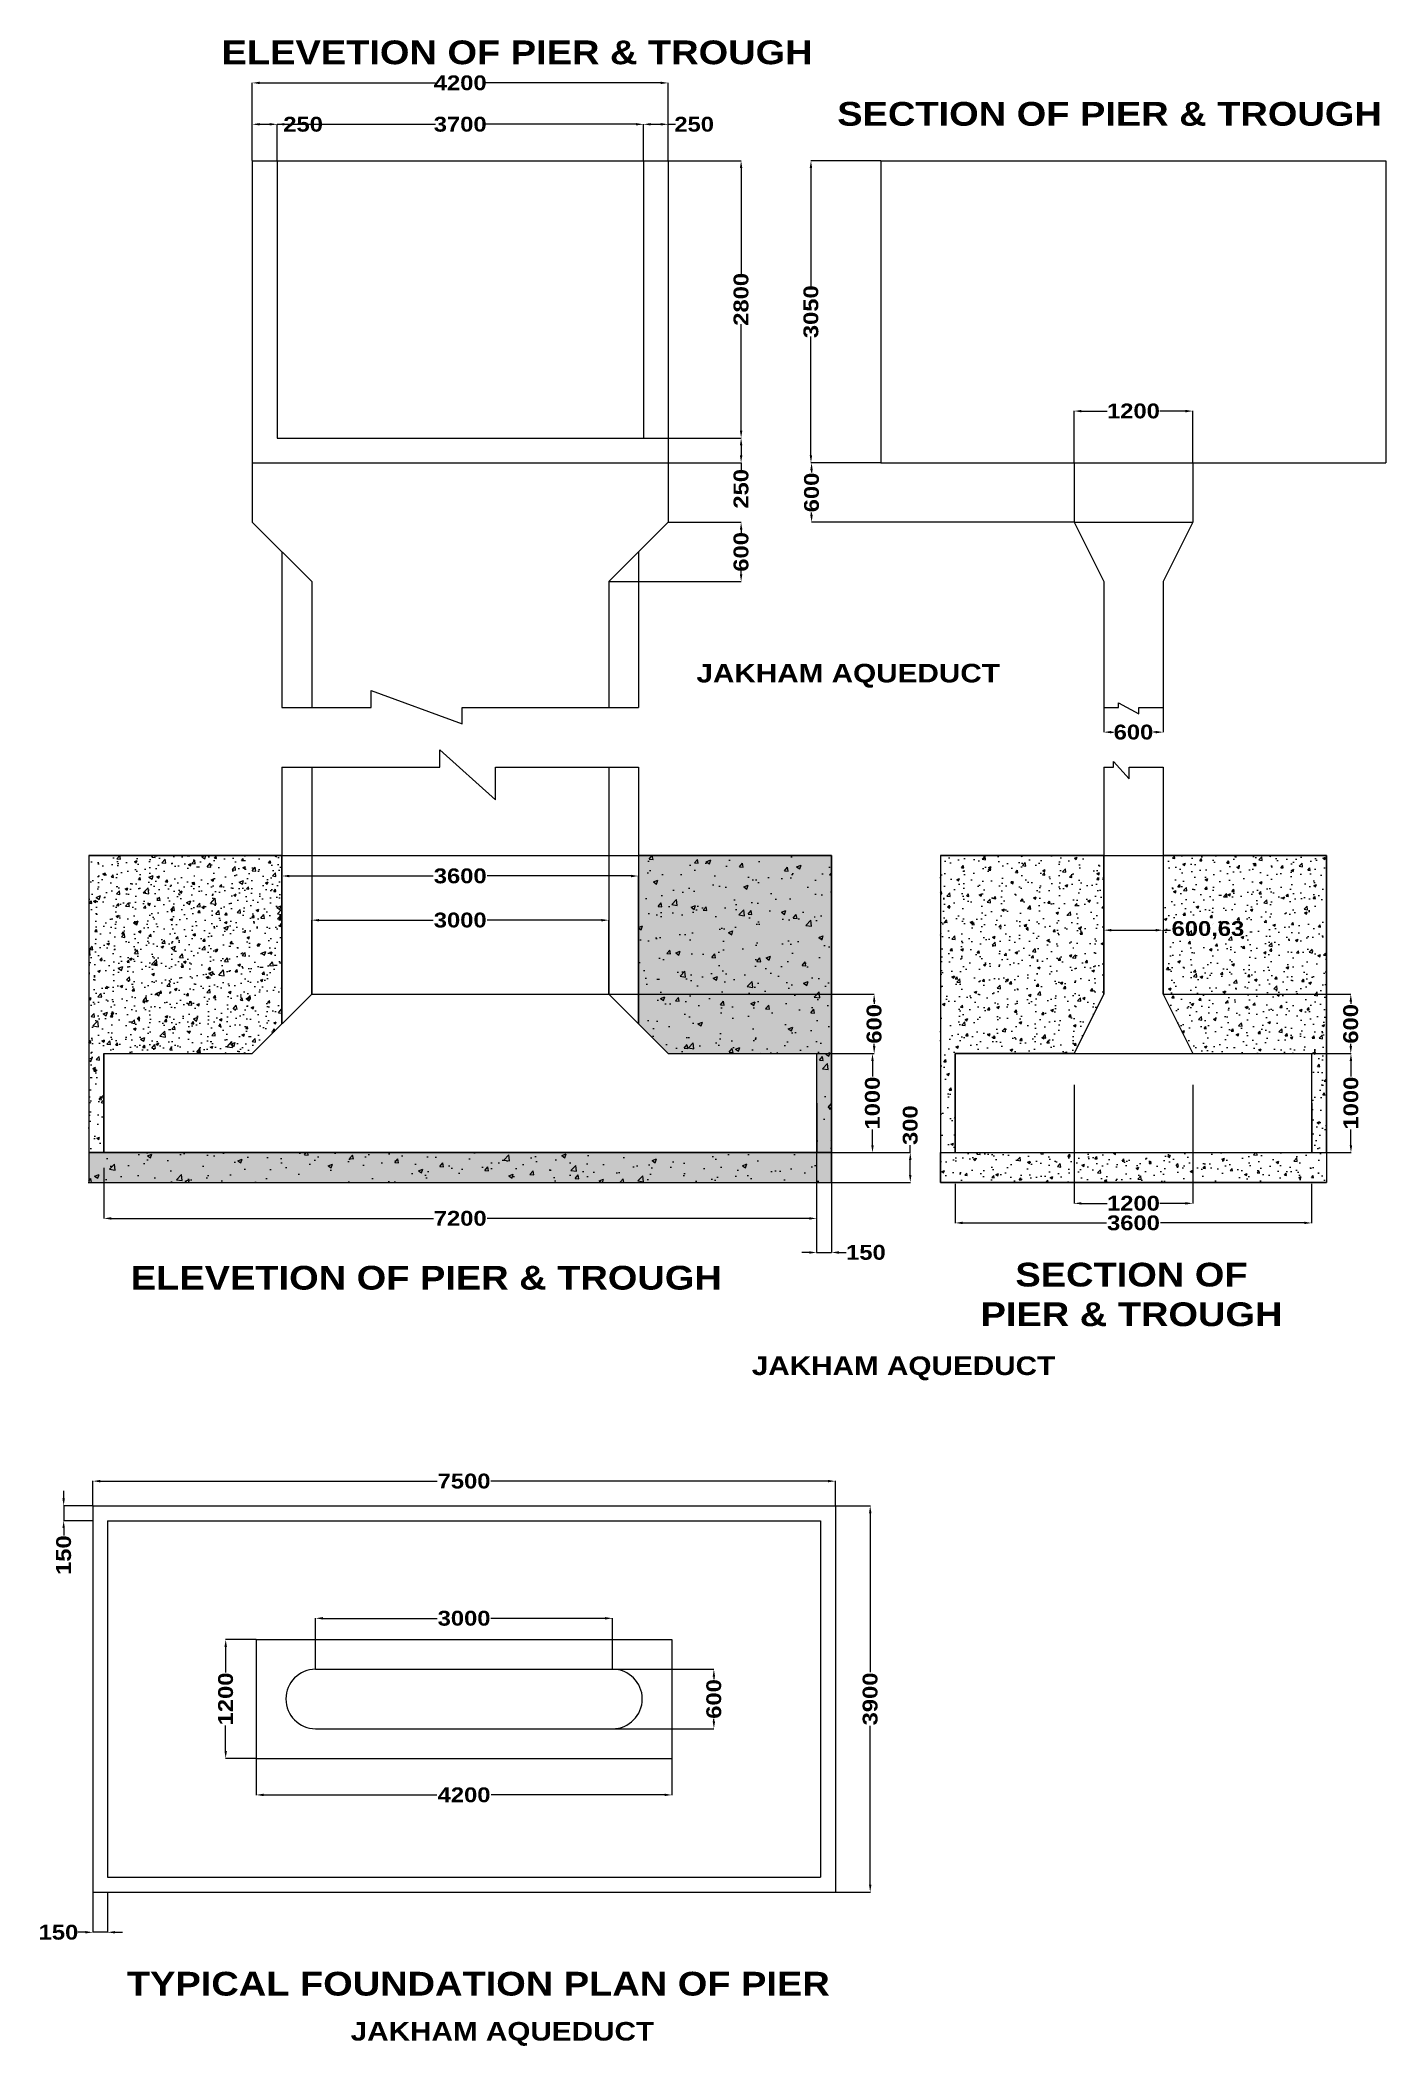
# Model space of a CAD drawing. Header units: millimetres. Extents: x -1892 to 11701, y -15645 to 4606.
import ezdxf

# ---------------------------------------------------------------- set-up
doc = ezdxf.new("R2010")
doc.units = ezdxf.units.MM
doc.styles.get("Standard").update_dxf_attribs({"font": 'ARIBLK.TTF'})
doc.dimstyles.new('ISO-25', dxfattribs={"dimtxt": 150, "dimasz": 75, "dimexe": 1.25, "dimexo": 0.625, "dimtad": 0, "dimtxsty": 'Standard', "dimcen": 75, "dimadec": 0, "dimazin": 0, "dimtfac": 1, "dimtmove": 0, "dimatfit": 2, "dimfxl": 0, "dimarcsym": 0})

# ---------------------------------------------------------------- blocks, each defined once
blk = doc.blocks.new('*D1')
at = {"color": 0, "lineweight": -2}
for p, q in [((7351, -6942), (7351, -7337)), ((10951, -6942), (10951, -7337)), ((7426, -7336), (8879, -7336)), ((10876, -7336), (9423, -7336))]:
    blk.add_line(p, q, dxfattribs=at)
at = {"color": 0}
for points in [[(7426, -7323), (7426, -7348), (7351, -7336)], [(10876, -7323), (10876, -7348), (10951, -7336)]]:
    blk.add_solid(points, dxfattribs=at)
at = {"layer": 'Defpoints', "color": 0}
for p in [(7351, -6941), (10951, -6941), (10951, -7336)]:
    blk.add_point(p, dxfattribs=at)
at = {"color": 0, "insert": (9151, -7336), "char_height": 150, "attachment_point": 5}
blk.add_mtext('3600', dxfattribs=at)
blk = doc.blocks.new('*D2')
at = {"color": 0, "lineweight": -2}
for p, q in [((9451, -5026), (11348, -5026)), ((11346, -5101), (11346, -5125)), ((10952, -5626), (11348, -5626)), ((11346, -5551), (11346, -5528))]:
    blk.add_line(p, q, dxfattribs=at)
at = {"color": 0}
for points in [[(11334, -5101), (11359, -5101), (11346, -5026)], [(11334, -5551), (11359, -5551), (11346, -5626)]]:
    blk.add_solid(points, dxfattribs=at)
at = {"layer": 'Defpoints', "color": 0}
for p in [(9451, -5026), (10951, -5626), (11346, -5626)]:
    blk.add_point(p, dxfattribs=at)
at = {"color": 0, "insert": (11346, -5326), "char_height": 150, "attachment_point": 5, "rotation": 90}
blk.add_mtext('600', dxfattribs=at)
blk = doc.blocks.new('*D3')
at = {"color": 0, "lineweight": -2}
for p, q in [((8551, -5942), (8551, -7139)), ((9751, -5942), (9751, -7139)), ((8626, -7138), (8884, -7138)), ((9676, -7138), (9418, -7138))]:
    blk.add_line(p, q, dxfattribs=at)
at = {"color": 0}
for points in [[(8626, -7126), (8626, -7151), (8551, -7138)], [(9676, -7126), (9676, -7151), (9751, -7138)]]:
    blk.add_solid(points, dxfattribs=at)
at = {"layer": 'Defpoints', "color": 0}
for p in [(8551, -5941), (9751, -5941), (9751, -7138)]:
    blk.add_point(p, dxfattribs=at)
at = {"color": 0, "insert": (9151, -7138), "char_height": 150, "attachment_point": 5}
blk.add_mtext('1200', dxfattribs=at)
blk = doc.blocks.new('*D4')
at = {"color": 0, "lineweight": -2}
for p, q in [((8851, -5026), (8851, -4379)), ((8926, -4380), (9376, -4380)), ((9451, -5026), (9451, -4379)), ((9451, -4380), (9526, -4380))]:
    blk.add_line(p, q, dxfattribs=at)
at = {"color": 0}
for points in [[(8926, -4368), (8926, -4393), (8851, -4380)], [(9376, -4368), (9376, -4393), (9451, -4380)]]:
    blk.add_solid(points, dxfattribs=at)
at = {"layer": 'Defpoints', "color": 0}
for p in [(9451, -4380), (8851, -5026), (9451, -5026)]:
    blk.add_point(p, dxfattribs=at)
at = {"color": 0, "insert": (9903, -4380), "char_height": 150, "attachment_point": 5}
blk.add_mtext('600,63', dxfattribs=at)
blk = doc.blocks.new('*D5')
at = {"color": 0, "lineweight": -2}
for p, q in [((-1249, -6779), (-1249, -7292)), ((5951, -6779), (5951, -7292)), ((-1174, -7290), (2080, -7290)), ((5876, -7290), (2622, -7290))]:
    blk.add_line(p, q, dxfattribs=at)
at = {"color": 0}
for points in [[(-1174, -7278), (-1174, -7303), (-1249, -7290)], [(5876, -7278), (5876, -7303), (5951, -7290)]]:
    blk.add_solid(points, dxfattribs=at)
at = {"layer": 'Defpoints', "color": 0}
for p in [(-1249, -6779), (5951, -6779), (5951, -7290)]:
    blk.add_point(p, dxfattribs=at)
at = {"color": 0, "insert": (2351, -7290), "char_height": 150, "attachment_point": 5}
blk.add_mtext('7200', dxfattribs=at)
blk = doc.blocks.new('*D6')
at = {"color": 0, "lineweight": -2}
for p, q in [((10951, -5626), (11349, -5626)), ((11348, -5701), (11348, -5859)), ((11348, -6551), (11348, -6394)), ((10951, -6626), (11349, -6626))]:
    blk.add_line(p, q, dxfattribs=at)
at = {"color": 0}
for points in [[(11335, -5701), (11360, -5701), (11348, -5626)], [(11335, -6551), (11360, -6551), (11348, -6626)]]:
    blk.add_solid(points, dxfattribs=at)
at = {"layer": 'Defpoints', "color": 0}
for p in [(10951, -5626), (11348, -5626), (10951, -6626)]:
    blk.add_point(p, dxfattribs=at)
at = {"color": 0, "insert": (11348, -6126), "char_height": 150, "attachment_point": 5, "rotation": 90}
blk.add_mtext('1000', dxfattribs=at)
blk = doc.blocks.new('*D7')
at = {"color": 0, "lineweight": -2}
for p, q in [((5951, -5626), (6516, -5626)), ((6515, -5701), (6515, -5859)), ((6515, -6551), (6515, -6394)), ((5951, -6626), (6516, -6626))]:
    blk.add_line(p, q, dxfattribs=at)
at = {"color": 0}
for points in [[(6503, -5701), (6528, -5701), (6515, -5626)], [(6503, -6551), (6528, -6551), (6515, -6626)]]:
    blk.add_solid(points, dxfattribs=at)
at = {"layer": 'Defpoints', "color": 0}
for p in [(5951, -5626), (6515, -5626), (5951, -6626)]:
    blk.add_point(p, dxfattribs=at)
at = {"color": 0, "insert": (6515, -6126), "char_height": 150, "attachment_point": 5, "rotation": 90}
blk.add_mtext('1000', dxfattribs=at)
blk = doc.blocks.new('*D8')
at = {"color": 0, "lineweight": -2}
for p, q in [((3851, -5026), (6533, -5026)), ((6532, -5101), (6532, -5125)), ((5951, -5626), (6533, -5626)), ((6532, -5551), (6532, -5528))]:
    blk.add_line(p, q, dxfattribs=at)
at = {"color": 0}
for points in [[(6520, -5101), (6545, -5101), (6532, -5026)], [(6520, -5551), (6545, -5551), (6532, -5626)]]:
    blk.add_solid(points, dxfattribs=at)
at = {"layer": 'Defpoints', "color": 0}
for p in [(3851, -5026), (6532, -5026), (5951, -5626)]:
    blk.add_point(p, dxfattribs=at)
at = {"color": 0, "insert": (6532, -5326), "char_height": 150, "attachment_point": 5, "rotation": 90}
blk.add_mtext('600', dxfattribs=at)
blk = doc.blocks.new('*D9')
at = {"color": 0, "lineweight": -2}
for p, q in [((551, -5326), (551, -3832)), ((626, -3833), (2079, -3833)), ((4076, -3833), (2623, -3833)), ((4151, -5326), (4151, -3832))]:
    blk.add_line(p, q, dxfattribs=at)
at = {"color": 0}
for points in [[(626, -3821), (626, -3846), (551, -3833)], [(4076, -3821), (4076, -3846), (4151, -3833)]]:
    blk.add_solid(points, dxfattribs=at)
at = {"layer": 'Defpoints', "color": 0}
for p in [(4151, -3833), (551, -5326), (4151, -5326)]:
    blk.add_point(p, dxfattribs=at)
at = {"color": 0, "insert": (2351, -3833), "char_height": 150, "attachment_point": 5}
blk.add_mtext('3600', dxfattribs=at)
blk = doc.blocks.new('*D10')
at = {"color": 0, "lineweight": -2}
for p, q in [((6600, 3389), (5893, 3389)), ((5894, 3314), (5894, 2115)), ((5894, 414), (5894, 1613)), ((6600, 339), (5893, 339))]:
    blk.add_line(p, q, dxfattribs=at)
at = {"color": 0}
for points in [[(5881, 3314), (5906, 3314), (5894, 3389)], [(5881, 414), (5906, 414), (5894, 339)]]:
    blk.add_solid(points, dxfattribs=at)
at = {"layer": 'Defpoints', "color": 0}
for p in [(6601, 3389), (5894, 339), (6601, 339)]:
    blk.add_point(p, dxfattribs=at)
at = {"color": 0, "insert": (5894, 1864), "char_height": 150, "attachment_point": 5, "rotation": 90}
blk.add_mtext('3050', dxfattribs=at)
blk = doc.blocks.new('*D11')
at = {"color": 0, "lineweight": -2}
for p, q in [((4201, 3389), (5190, 3389)), ((5188, 3314), (5188, 2240)), ((5188, 664), (5188, 1738)), ((4201, 589), (5190, 589))]:
    blk.add_line(p, q, dxfattribs=at)
at = {"color": 0}
for points in [[(5176, 3314), (5201, 3314), (5188, 3389)], [(5176, 664), (5201, 664), (5188, 589)]]:
    blk.add_solid(points, dxfattribs=at)
at = {"layer": 'Defpoints', "color": 0}
for p in [(4201, 3389), (4201, 589), (5188, 589)]:
    blk.add_point(p, dxfattribs=at)
at = {"color": 0, "insert": (5188, 1989), "char_height": 150, "attachment_point": 5, "rotation": 90}
blk.add_mtext('2800', dxfattribs=at)
blk = doc.blocks.new('*D12')
at = {"color": 0, "lineweight": -2}
for p, q in [((4201, 589), (5190, 589)), ((5188, 514), (5188, 414)), ((4451, 339), (5190, 339)), ((5188, 339), (5188, 264))]:
    blk.add_line(p, q, dxfattribs=at)
at = {"color": 0}
for points in [[(5176, 514), (5201, 514), (5188, 589)], [(5176, 414), (5201, 414), (5188, 339)]]:
    blk.add_solid(points, dxfattribs=at)
at = {"layer": 'Defpoints', "color": 0}
for p in [(4201, 589), (4451, 339), (5188, 339)]:
    blk.add_point(p, dxfattribs=at)
at = {"color": 0, "insert": (5188, 76), "char_height": 150, "attachment_point": 5, "rotation": 90}
blk.add_mtext('250', dxfattribs=at)
blk = doc.blocks.new('*D13')
at = {"color": 0, "lineweight": -2}
for p, q in [((4201, 3390), (4201, 3757)), ((4276, 3756), (4376, 3756)), ((4451, 3390), (4451, 3757)), ((4451, 3756), (4526, 3756))]:
    blk.add_line(p, q, dxfattribs=at)
at = {"color": 0}
for points in [[(4276, 3769), (4276, 3744), (4201, 3756)], [(4376, 3769), (4376, 3744), (4451, 3756)]]:
    blk.add_solid(points, dxfattribs=at)
at = {"layer": 'Defpoints', "color": 0}
for p in [(4451, 3756), (4201, 3389), (4451, 3389)]:
    blk.add_point(p, dxfattribs=at)
at = {"color": 0, "insert": (4714, 3756), "char_height": 150, "attachment_point": 5}
blk.add_mtext('250', dxfattribs=at)
blk = doc.blocks.new('*D14')
at = {"color": 0, "lineweight": -2}
for p, q in [((501, 3390), (501, 3757)), ((576, 3756), (2100, 3756)), ((4126, 3756), (2601, 3756)), ((4201, 3390), (4201, 3757))]:
    blk.add_line(p, q, dxfattribs=at)
at = {"color": 0}
for points in [[(576, 3769), (576, 3744), (501, 3756)], [(4126, 3769), (4126, 3744), (4201, 3756)]]:
    blk.add_solid(points, dxfattribs=at)
at = {"layer": 'Defpoints', "color": 0}
for p in [(4201, 3756), (501, 3389), (4201, 3389)]:
    blk.add_point(p, dxfattribs=at)
at = {"color": 0, "insert": (2351, 3756), "char_height": 150, "attachment_point": 5}
blk.add_mtext('3700', dxfattribs=at)
blk = doc.blocks.new('*D15')
at = {"color": 0, "lineweight": -2}
for p, q in [((251, 3390), (251, 3757)), ((326, 3756), (426, 3756)), ((501, 3390), (501, 3757)), ((501, 3756), (576, 3756))]:
    blk.add_line(p, q, dxfattribs=at)
at = {"color": 0}
for points in [[(326, 3769), (326, 3744), (251, 3756)], [(426, 3769), (426, 3744), (501, 3756)]]:
    blk.add_solid(points, dxfattribs=at)
at = {"layer": 'Defpoints', "color": 0}
for p in [(501, 3756), (251, 3389), (501, 3389)]:
    blk.add_point(p, dxfattribs=at)
at = {"color": 0, "insert": (764, 3756), "char_height": 150, "attachment_point": 5}
blk.add_mtext('250', dxfattribs=at)
blk = doc.blocks.new('*D16')
at = {"color": 0, "lineweight": -2}
for p, q in [((251, 3390), (251, 4175)), ((326, 4174), (2100, 4174)), ((4376, 4174), (2601, 4174)), ((4451, 3390), (4451, 4175))]:
    blk.add_line(p, q, dxfattribs=at)
at = {"color": 0}
for points in [[(326, 4187), (326, 4162), (251, 4174)], [(4376, 4187), (4376, 4162), (4451, 4174)]]:
    blk.add_solid(points, dxfattribs=at)
at = {"layer": 'Defpoints', "color": 0}
for p in [(4451, 4174), (251, 3390), (4451, 3390)]:
    blk.add_point(p, dxfattribs=at)
at = {"color": 0, "insert": (2351, 4174), "char_height": 150, "attachment_point": 5}
blk.add_mtext('4200', dxfattribs=at)
blk = doc.blocks.new('*D17')
at = {"color": 0, "lineweight": -2}
for p, q in [((4452, -261), (5190, -261)), ((5188, -336), (5188, -385)), ((5188, -786), (5188, -737)), ((3851, -861), (5190, -861))]:
    blk.add_line(p, q, dxfattribs=at)
at = {"color": 0}
for points in [[(5176, -336), (5201, -336), (5188, -261)], [(5176, -786), (5201, -786), (5188, -861)]]:
    blk.add_solid(points, dxfattribs=at)
at = {"layer": 'Defpoints', "color": 0}
for p in [(4451, -261), (5188, -261), (3851, -861)]:
    blk.add_point(p, dxfattribs=at)
at = {"color": 0, "insert": (5188, -561), "char_height": 150, "attachment_point": 5, "rotation": 90}
blk.add_mtext('600', dxfattribs=at)
blk = doc.blocks.new('*D18')
at = {"color": 0, "lineweight": -2}
for p, q in [((851, -5025), (851, -4278)), ((926, -4279), (2079, -4279)), ((3776, -4279), (2623, -4279)), ((3851, -5026), (3851, -4278))]:
    blk.add_line(p, q, dxfattribs=at)
at = {"color": 0}
for points in [[(926, -4267), (926, -4292), (851, -4279)], [(3776, -4267), (3776, -4292), (3851, -4279)]]:
    blk.add_solid(points, dxfattribs=at)
at = {"layer": 'Defpoints', "color": 0}
for p in [(3851, -4279), (851, -5026), (3851, -5026)]:
    blk.add_point(p, dxfattribs=at)
at = {"color": 0, "insert": (2351, -4279), "char_height": 150, "attachment_point": 5}
blk.add_mtext('3000', dxfattribs=at)
blk = doc.blocks.new('*D19')
at = {"color": 0, "lineweight": -2}
for p, q in [((290, -11542), (-19, -11542)), ((-18, -11617), (-18, -11875)), ((-18, -12667), (-18, -12410)), ((290, -12742), (-19, -12742))]:
    blk.add_line(p, q, dxfattribs=at)
at = {"color": 0}
for points in [[(-30, -11617), (-5, -11617), (-18, -11542)], [(-30, -12667), (-5, -12667), (-18, -12742)]]:
    blk.add_solid(points, dxfattribs=at)
at = {"layer": 'Defpoints', "color": 0}
for p in [(290, -11542), (-18, -12742), (290, -12742)]:
    blk.add_point(p, dxfattribs=at)
at = {"color": 0, "insert": (-18, -12142), "char_height": 150, "attachment_point": 5, "rotation": 90}
blk.add_mtext('1200', dxfattribs=at)
blk = doc.blocks.new('*D22')
at = {"color": 0, "lineweight": -2}
for p, q in [((290, -12743), (290, -13112)), ((4490, -12743), (4490, -13112)), ((365, -13111), (2116, -13111)), ((4415, -13111), (2664, -13111))]:
    blk.add_line(p, q, dxfattribs=at)
at = {"color": 0}
for points in [[(365, -13098), (365, -13123), (290, -13111)], [(4415, -13098), (4415, -13123), (4490, -13111)]]:
    blk.add_solid(points, dxfattribs=at)
at = {"layer": 'Defpoints', "color": 0}
for p in [(290, -12742), (4490, -12742), (4490, -13111)]:
    blk.add_point(p, dxfattribs=at)
at = {"color": 0, "insert": (2390, -13111), "char_height": 150, "attachment_point": 5}
blk.add_mtext('4200', dxfattribs=at)
blk = doc.blocks.new('*D23')
at = {"color": 0, "lineweight": -2}
for p, q in [((891, -11842), (4914, -11842)), ((4913, -11917), (4913, -11941)), ((4913, -12367), (4913, -12344)), ((891, -12442), (4914, -12442))]:
    blk.add_line(p, q, dxfattribs=at)
at = {"color": 0}
for points in [[(4901, -11917), (4926, -11917), (4913, -11842)], [(4901, -12367), (4926, -12367), (4913, -12442)]]:
    blk.add_solid(points, dxfattribs=at)
at = {"layer": 'Defpoints', "color": 0}
for p in [(890, -11842), (890, -12442), (4913, -12442)]:
    blk.add_point(p, dxfattribs=at)
at = {"color": 0, "insert": (4913, -12142), "char_height": 150, "attachment_point": 5, "rotation": 90}
blk.add_mtext('600', dxfattribs=at)
blk = doc.blocks.new('*D24')
at = {"color": 0, "lineweight": -2}
for p, q in [((890, -11842), (890, -11326)), ((965, -11328), (2118, -11328)), ((3815, -11328), (2662, -11328)), ((3890, -11842), (3890, -11326))]:
    blk.add_line(p, q, dxfattribs=at)
at = {"color": 0}
for points in [[(965, -11315), (965, -11340), (890, -11328)], [(3815, -11315), (3815, -11340), (3890, -11328)]]:
    blk.add_solid(points, dxfattribs=at)
at = {"layer": 'Defpoints', "color": 0}
for p in [(3890, -11328), (890, -11842), (3890, -11842)]:
    blk.add_point(p, dxfattribs=at)
at = {"color": 0, "insert": (2390, -11328), "char_height": 150, "attachment_point": 5}
blk.add_mtext('3000', dxfattribs=at)
blk = doc.blocks.new('*D25')
at = {"color": 0, "lineweight": -2}
for p, q in [((6600, 339), (5898, 339)), ((5900, 264), (5900, 241)), ((5900, -186), (5900, -163)), ((8550, -261), (5898, -261))]:
    blk.add_line(p, q, dxfattribs=at)
at = {"color": 0}
for points in [[(5887, 264), (5912, 264), (5900, 339)], [(5887, -186), (5912, -186), (5900, -261)]]:
    blk.add_solid(points, dxfattribs=at)
at = {"layer": 'Defpoints', "color": 0}
for p in [(6601, 339), (5900, -261), (8551, -261)]:
    blk.add_point(p, dxfattribs=at)
at = {"color": 0, "insert": (5900, 39), "char_height": 150, "attachment_point": 5, "rotation": 90}
blk.add_mtext('600', dxfattribs=at)
blk = doc.blocks.new('*D26')
at = {"color": 0, "lineweight": -2}
for p, q in [((8851, -2134), (8851, -2382)), ((9451, -2134), (9451, -2382)), ((8926, -2381), (8949, -2381)), ((9376, -2381), (9352, -2381))]:
    blk.add_line(p, q, dxfattribs=at)
at = {"color": 0}
for points in [[(8926, -2368), (8926, -2393), (8851, -2381)], [(9376, -2368), (9376, -2393), (9451, -2381)]]:
    blk.add_solid(points, dxfattribs=at)
at = {"layer": 'Defpoints', "color": 0}
for p in [(8851, -2133), (9451, -2133), (9451, -2381)]:
    blk.add_point(p, dxfattribs=at)
at = {"color": 0, "insert": (9151, -2381), "char_height": 150, "attachment_point": 5}
blk.add_mtext('600', dxfattribs=at)
blk = doc.blocks.new('*D27')
at = {"color": 0, "lineweight": -2}
for p, q in [((8551, 340), (8551, 862)), ((8626, 861), (8884, 861)), ((9676, 861), (9418, 861)), ((9751, 340), (9751, 862))]:
    blk.add_line(p, q, dxfattribs=at)
at = {"color": 0}
for points in [[(8626, 873), (8626, 848), (8551, 861)], [(9676, 873), (9676, 848), (9751, 861)]]:
    blk.add_solid(points, dxfattribs=at)
at = {"layer": 'Defpoints', "color": 0}
for p in [(9751, 861), (8551, 339), (9751, 339)]:
    blk.add_point(p, dxfattribs=at)
at = {"color": 0, "insert": (9151, 861), "char_height": 150, "attachment_point": 5}
blk.add_mtext('1200', dxfattribs=at)
blk = doc.blocks.new('*D28')
at = {"color": 0, "lineweight": -2}
for p, q in [((6101, -6626), (6898, -6626)), ((6897, -6626), (6897, -6551)), ((6897, -6851), (6897, -6701)), ((6101, -6926), (6898, -6926))]:
    blk.add_line(p, q, dxfattribs=at)
at = {"color": 0}
for points in [[(6884, -6701), (6909, -6701), (6897, -6626)], [(6884, -6851), (6909, -6851), (6897, -6926)]]:
    blk.add_solid(points, dxfattribs=at)
at = {"layer": 'Defpoints', "color": 0}
for p in [(6101, -6626), (6897, -6626), (6101, -6926)]:
    blk.add_point(p, dxfattribs=at)
at = {"color": 0, "insert": (6897, -6349), "char_height": 150, "attachment_point": 5, "rotation": 90}
blk.add_mtext('300', dxfattribs=at)
blk = doc.blocks.new('*D29')
at = {"color": 0, "lineweight": -2}
for p, q in [((5951, -6627), (5951, -7636)), ((6101, -6927), (6101, -7636)), ((5876, -7634), (5801, -7634)), ((5951, -7634), (6101, -7634)), ((6176, -7634), (6251, -7634))]:
    blk.add_line(p, q, dxfattribs=at)
at = {"color": 0}
for points in [[(5876, -7622), (5876, -7647), (5951, -7634)], [(6176, -7622), (6176, -7647), (6101, -7634)]]:
    blk.add_solid(points, dxfattribs=at)
at = {"layer": 'Defpoints', "color": 0}
for p in [(5951, -6626), (6101, -6926), (6101, -7634)]:
    blk.add_point(p, dxfattribs=at)
at = {"color": 0, "insert": (6449, -7634), "char_height": 150, "attachment_point": 5}
blk.add_mtext('150', dxfattribs=at)
blk = doc.blocks.new('*D32')
at = {"color": 0, "lineweight": -2}
for p, q in [((-1360, -10192), (-1360, -9941)), ((-1285, -9943), (2119, -9943)), ((6065, -9943), (2661, -9943)), ((6140, -10192), (6140, -9941))]:
    blk.add_line(p, q, dxfattribs=at)
at = {"color": 0}
for points in [[(-1285, -9930), (-1285, -9955), (-1360, -9943)], [(6065, -9930), (6065, -9955), (6140, -9943)]]:
    blk.add_solid(points, dxfattribs=at)
at = {"layer": 'Defpoints', "color": 0}
for p in [(6140, -9943), (-1360, -10192), (6140, -10192)]:
    blk.add_point(p, dxfattribs=at)
at = {"color": 0, "insert": (2390, -9943), "char_height": 150, "attachment_point": 5}
blk.add_mtext('7500', dxfattribs=at)
blk = doc.blocks.new('*D33')
at = {"color": 0, "lineweight": -2}
for p, q in [((6141, -10192), (6494, -10192)), ((6492, -10267), (6492, -11870)), ((6492, -14017), (6492, -12414)), ((6141, -14092), (6494, -14092))]:
    blk.add_line(p, q, dxfattribs=at)
at = {"color": 0}
for points in [[(6480, -10267), (6505, -10267), (6492, -10192)], [(6480, -14017), (6505, -14017), (6492, -14092)]]:
    blk.add_solid(points, dxfattribs=at)
at = {"layer": 'Defpoints', "color": 0}
for p in [(6140, -10192), (6140, -14092), (6492, -14092)]:
    blk.add_point(p, dxfattribs=at)
at = {"color": 0, "insert": (6492, -12142), "char_height": 150, "attachment_point": 5, "rotation": 90}
blk.add_mtext('3900', dxfattribs=at)
blk = doc.blocks.new('*D34')
at = {"color": 0, "lineweight": -2}
for p, q in [((-1360, -14093), (-1360, -14499)), ((-1210, -14093), (-1210, -14499)), ((-1435, -14498), (-1510, -14498)), ((-1210, -14498), (-1360, -14498)), ((-1135, -14498), (-1060, -14498))]:
    blk.add_line(p, q, dxfattribs=at)
at = {"color": 0}
for points in [[(-1435, -14485), (-1435, -14510), (-1360, -14498)], [(-1135, -14485), (-1135, -14510), (-1210, -14498)]]:
    blk.add_solid(points, dxfattribs=at)
at = {"layer": 'Defpoints', "color": 0}
for p in [(-1360, -14092), (-1210, -14092), (-1360, -14498)]:
    blk.add_point(p, dxfattribs=at)
at = {"color": 0, "insert": (-1707, -14498), "char_height": 150, "attachment_point": 5}
blk.add_mtext('150', dxfattribs=at)
blk = doc.blocks.new('*D35')
at = {"color": 0, "lineweight": -2}
for p, q in [((-1654, -10117), (-1654, -10042)), ((-1360, -10192), (-1655, -10192)), ((-1654, -10192), (-1654, -10342)), ((-1360, -10342), (-1655, -10342)), ((-1654, -10417), (-1654, -10492))]:
    blk.add_line(p, q, dxfattribs=at)
at = {"color": 0}
for points in [[(-1667, -10117), (-1642, -10117), (-1654, -10192)], [(-1667, -10417), (-1642, -10417), (-1654, -10342)]]:
    blk.add_solid(points, dxfattribs=at)
at = {"layer": 'Defpoints', "color": 0}
for p in [(-1360, -10192), (-1654, -10342), (-1360, -10342)]:
    blk.add_point(p, dxfattribs=at)
at = {"color": 0, "insert": (-1654, -10690), "char_height": 150, "attachment_point": 5, "rotation": 90}
blk.add_mtext('150', dxfattribs=at)

msp = doc.modelspace()

# ---------------------------------------------------------------- hatches: boundary and pattern name
h = msp.add_hatch()
h.set_pattern_fill('AR-CONC', color=256, scale=2.5, style=0)
h.paths.add_polyline_path([(550.872, -3626.237), (-1399.128, -3626.237), (-1399.128, -6626.237), (-1249.128, -6626.237), (-1249.128, -5626.237), (250.872, -5626.237), (550.872, -5325.612)])
h = msp.add_hatch()
h.set_pattern_fill('AR-CONC', color=256, scale=1.5, style=0)
h.paths.add_polyline_path([(550.872, -3626.237), (-1399.128, -3626.237), (-1399.128, -6626.237), (-1249.128, -6626.237), (-1249.128, -5626.237), (250.872, -5626.237), (550.872, -5325.612)])
h = msp.add_hatch()
h.set_pattern_fill('AR-CONC', color=256, scale=1.5, style=0)
h.paths.add_polyline_path([(6100.872, -3626.237), (4150.872, -3626.237), (4150.872, -5325.612), (4450.872, -5626.237), (5950.872, -5626.237), (5951.497, -6626.237), (6100.872, -6626.237)])
h.paths.add_polyline_path([(6100.872, -6626.237), (-1399.128, -6626.237), (-1399.128, -6926.237), (6100.872, -6926.237)])
h = msp.add_hatch()
h.set_pattern_fill('AR-CONC', color=256, scale=2.5, style=0)
h.paths.add_polyline_path([(6100.872, -3626.237), (4150.872, -3626.237), (4150.872, -5325.612), (4450.872, -5626.237), (5950.872, -5626.237), (5951.497, -6626.237), (6100.872, -6626.237)])
h = msp.add_hatch()
h.set_pattern_fill('AR-CONC', color=256, scale=1.5, style=0)
h.paths.add_polyline_path([(8850.872, -3626.237), (7200.872, -3626.237), (7200.872, -6626.237), (7350.872, -6626.237), (7350.872, -5626.237), (8550.872, -5626.237), (8850.872, -5026.237)])
h.paths.add_polyline_path([(11100.872, -3626.237), (9450.872, -3626.237), (9451.497, -5026.237), (9750.872, -5626.237), (10950.872, -5626.237), (10951.497, -6626.237), (11100.872, -6626.237)])
h.paths.add_polyline_path([(11100.872, -6626.237), (7200.872, -6626.237), (7200.872, -6926.237), (11100.872, -6926.237)])
h.paths.add_polyline_path([(9489.622, -4245.457), (10315.952, -4245.457), (10315.952, -4515.171), (9489.622, -4515.171)], flags=24)
h = msp.add_hatch()
h.set_pattern_fill('AR-CONC', color=256, scale=2.5, style=0)
h.paths.add_polyline_path([(6100.872, -6626.237), (-1399.128, -6626.237), (-1399.128, -6926.237), (6100.872, -6926.237)])

# ---------------------------------------------------------------- linework, layer by layer
for p, q in [((250.872, 3389.045), (250.872, -260.955)), ((250.872, 3389.045), (4450.872, 3389.045)), ((500.872, 3389.045), (500.872, 589.045)), ((4200.872, 3389.045), (4200.872, 589.045)), ((4450.872, 3389.045), (4450.872, -260.955)), ((6600.872, 3389.045), (11700.872, 3389.045)), ((6600.872, 3389.045), (6600.872, 339.045)), ((11700.872, 3389.045), (11700.872, 339.045)), ((500.872, 589.045), (4200.872, 589.045)), ((250.872, 339.045), (4450.872, 339.045)), ((6600.872, 339.045), (11700.872, 339.045)), ((8550.872, 339.045), (8550.872, -260.955)), ((9750.872, 339.045), (9750.872, -260.955)), ((850.872, -860.955), (250.872, -260.955)), ((3850.872, -860.955), (4450.872, -260.955)), ((8550.872, -260.955), (9750.872, -260.955)), ((8550.872, -260.955), (8850.872, -860.955)), ((9750.872, -260.955), (9450.872, -860.955)), ((550.872, -560.955), (550.872, -2133.306)), ((4150.872, -560.955), (4150.872, -2133.306)), ((850.872, -860.955), (850.872, -2133.306)), ((3850.872, -860.955), (3850.872, -2133.306)), ((8850.872, -860.955), (8850.872, -2133.306)), ((9450.872, -860.955), (9450.872, -2133.306)), ((1451.417, -2133.306), (1451.417, -1961.242)), ((1451.417, -1961.242), (2371.748, -2295.474)), ((550.872, -2133.306), (850.872, -2133.306)), ((850.872, -2133.306), (1451.417, -2133.306)), ((2371.748, -2295.474), (2371.748, -2133.306)), ((2371.748, -2133.306), (4150.872, -2133.306)), ((8850.872, -2133.306), (9000.554, -2133.306)), ((9000.554, -2133.306), (9000.554, -2084.196)), ((9000.554, -2084.196), (9205.043, -2195.591)), ((9205.043, -2142.546), (9205.043, -2133.306)), ((9205.043, -2133.306), (9450.872, -2133.306)), ((9205.043, -2195.591), (9205.043, -2142.546)), ((2144.653, -2733.306), (2144.653, -2558.084)), ((2144.653, -2558.084), (2706.414, -3065.401)), ((550.872, -2733.306), (550.872, -5326.237)), ((550.872, -2733.306), (2144.653, -2733.306)), ((850.872, -2733.306), (850.872, -5026.237)), ((2706.414, -3065.401), (2706.414, -2733.306)), ((2706.414, -2733.306), (4150.872, -2733.306)), ((3850.872, -2733.306), (3850.872, -5026.237)), ((4150.872, -2733.306), (4150.872, -5326.237)), ((8850.872, -2733.306), (8850.872, -5026.237)), ((8850.872, -2733.306), (8950.096, -2733.306)), ((8950.096, -2733.306), (8950.096, -2675.649)), ((8950.096, -2675.649), (9109.438, -2853.35)), ((9109.438, -2853.35), (9109.438, -2733.999)), ((9109.438, -2733.999), (9450.872, -2733.999)), ((9450.872, -2733.306), (9450.872, -5026.237)), ((-1399.128, -3626.237), (-1399.128, -6926.237)), ((-1399.128, -3626.237), (6100.872, -3626.237)), ((6100.872, -3626.237), (6100.872, -6926.237)), ((7200.872, -3626.237), (7200.872, -6926.237)), ((7200.872, -3626.237), (11100.872, -3626.237)), ((11100.872, -3626.237), (11100.872, -6926.237)), ((250.872, -5626.237), (850.872, -5026.237)), ((850.872, -5026.237), (3850.872, -5026.237)), ((3850.872, -5026.237), (4450.872, -5626.237)), ((8850.872, -5026.237), (8550.872, -5626.237)), ((9450.872, -5026.237), (9750.872, -5626.237)), ((-1249.128, -5626.237), (250.872, -5626.237)), ((-1249.128, -5626.237), (-1249.128, -6626.237)), ((4450.872, -5626.237), (5950.872, -5626.237)), ((5950.872, -5626.237), (5950.872, -6626.237)), ((7350.872, -5626.237), (7350.872, -6626.237)), ((7350.872, -5626.237), (10950.872, -5626.237)), ((10950.872, -5626.237), (10950.872, -6626.237)), ((-1399.128, -6626.237), (6100.872, -6626.237)), ((250.872, -6626.237), (4450.872, -6626.237)), ((7200.872, -6626.237), (10950.872, -6626.237)), ((-1399.128, -6926.237), (6100.872, -6926.237)), ((7200.872, -6926.237), (11100.872, -6926.237)), ((-1359.826, -10192.182), (6140.174, -10192.182)), ((-1359.826, -10192.182), (-1359.826, -14092.182)), ((6140.174, -10192.182), (6140.174, -14092.182)), ((-1209.826, -10342.182), (5990.174, -10342.182)), ((-1209.826, -10342.182), (-1209.826, -13942.182)), ((5990.174, -10342.182), (5990.174, -13942.182)), ((290.174, -11542.182), (4490.174, -11542.182)), ((290.174, -11542.182), (290.174, -12742.182)), ((4490.174, -11542.182), (4490.174, -12742.182)), ((890.174, -11842.182), (3890.174, -11842.182)), ((890.174, -12442.182), (3890.174, -12442.182)), ((290.174, -12742.182), (4490.174, -12742.182)), ((-1209.826, -13942.182), (5990.174, -13942.182)), ((-1359.826, -14092.182), (6140.174, -14092.182))]:
    msp.add_line(p, q)
for points in [[(550.872, -3626.237), (-1399.128, -3626.237), (-1399.128, -6626.237), (-1249.128, -6626.237), (-1249.128, -5626.237), (250.872, -5626.237), (550.872, -5325.612), (550.872, -3626.237), (-1399.128, -3626.237)], [(4150.872, -3626.237), (4150.872, -5325.612), (4450.872, -5626.237), (5950.872, -5626.237), (5951.497, -6626.237), (6100.872, -6626.237), (6100.872, -3626.237), (4150.872, -3626.237)], [(7200.872, -3626.237), (8850.872, -3626.237), (8850.872, -5026.237), (8550.872, -5626.237), (7350.872, -5626.237), (7350.872, -6626.237)], [(7200.872, -3626.237), (7200.872, -6626.237), (7350.872, -6626.237), (7350.872, -5626.237), (8550.872, -5626.237), (8850.872, -5026.237), (8850.872, -3626.237), (7200.872, -3626.237)], [(9450.872, -3626.237), (9451.497, -5026.237), (9750.872, -5626.237), (10950.872, -5626.237), (10951.497, -6626.237), (11100.872, -6626.237), (11100.872, -3626.237), (9450.872, -3626.237)], [(-1399.128, -6626.237), (-1399.128, -6926.237), (6100.872, -6926.237), (6100.872, -6626.237), (-1399.128, -6626.237)], [(7200.872, -6626.237), (11100.872, -6626.237), (11100.872, -6926.237), (7200.872, -6926.237), (7200.872, -6626.237)]]:
    msp.add_lwpolyline(points)
for centre, start, end in [((890.174, -12142.182), 90, 270), ((3890.174, -12142.182), 270, 90)]:
    msp.add_arc(centre, 300, start, end)

# ---------------------------------------------------------------- texts
for s, insert, char_height, width, attachment_point in [('ELEVETION OF PIER & TROUGH', (-59.198, 4602.648), 240, 7153.5104, 1), ('SECTION OF PIER & TROUGH', (6159.386, 3981.869), 240, 7153.5104, 1), ('JAKHAM AQUEDUCT', (4737.127, -1691.048), 187.5, 175293.6375, 1), ('ELEVETION OF PIER & TROUGH', (-976.248, -7769.206), 240, 7153.5104, 1), ('SECTION OF \\PPIER & TROUGH', (9131.133, -7737.736), 240, 7153.5104, 2), ('JAKHAM AQUEDUCT', (5295.818, -8683.939), 187.5, 175293.6375, 1), ('TYPICAL FOUNDATION PLAN OF PIER', (-1015.551, -14896.818), 240, 7153.5104, 1), ('JAKHAM AQUEDUCT', (1244.589, -15403.505), 187.5, 175293.6375, 1)]:
    msp.add_mtext(s, dxfattribs=dict(insert=insert, char_height=char_height, width=width, attachment_point=attachment_point))

# ---------------------------------------------------------------- dimensions: what is measured, and where the dimension line sits
for base, p1, p2, picture, middle in [((4450.872, 4174.103), (250.872, 3389.67), (4450.872, 3389.67), '*D16', (2350.872, 4174.103)), ((500.872, 3756.244), (250.872, 3389.045), (500.872, 3389.045), '*D15', (763.997, 3756.244)), ((4200.872, 3756.244), (500.872, 3389.045), (4200.872, 3389.045), '*D14', (2350.872, 3756.244)), ((4450.872, 3756.244), (4200.872, 3389.045), (4450.872, 3389.045), '*D13', (4713.997, 3756.244)), ((9750.872, 860.632), (8550.872, 339.045), (9750.872, 339.045), '*D27', (9150.872, 860.632)), ((9450.872, -2380.939), (8850.872, -2133.306), (9450.872, -2133.306), '*D26', (9150.872, -2380.939)), ((4150.872, -3833.476), (550.872, -5326.237), (4150.872, -5326.237), '*D9', (2350.872, -3833.476)), ((3850.872, -4279.384), (850.872, -5025.612), (3850.872, -5026.237), '*D18', (2350.872, -4279.384)), ((9451.496808214, -4380.314032693), (8850.871808214, -5026.236775965), (9451.496808214, -5026.236775965), '*D4', (9902.786883248, -4380.314032693)), ((9750.872, -7138.112), (8550.872, -5941.453), (9750.872, -5941.453), '*D3', (9150.872, -7138.112)), ((6101.497, -7634.269), (5951.497, -6626.237), (6101.497, -6926.237), '*D29', (6448.933, -7634.269)), ((5950.872, -7290.397), (-1249.128, -6778.533), (5950.872, -6778.533), '*D5', (2350.872, -7290.397)), ((10950.872, -7335.793), (7350.872, -6941.453), (10950.872, -6941.453), '*D1', (9150.872, -7335.793)), ((6140.174, -9942.512), (-1359.826, -10192.182), (6140.174, -10192.182), '*D32', (2390.174, -9942.512)), ((3890.174, -11327.606), (890.174, -11842.182), (3890.174, -11842.182), '*D24', (2390.174, -11327.606)), ((4490.174, -13110.9), (290.174, -12742.182), (4490.174, -12742.182), '*D22', (2390.174, -13110.9)), ((-1359.826, -14497.51), (-1209.826, -14092.182), (-1359.826, -14092.182), '*D34', (-1707.262, -14497.51))]:
    dim = msp.add_linear_dim(base=base, p1=p1, p2=p2, dimstyle='ISO-25')
    dim.commit()
    dim.dimension.update_dxf_attribs({"geometry": picture, "text_midpoint": middle})
for base, p1, p2, picture, middle in [((5188.308, 589.045), (4200.872, 3389.045), (4200.872, 589.045), '*D11', (5188.308, 1989.045)), ((5893.762, 339.045), (6600.872, 3389.045), (6600.872, 339.045), '*D10', (5893.762, 1864.045)), ((5188.308, 339.045), (4200.872, 589.045), (4450.872, 339.045), '*D12', (5188.308, 75.92)), ((5899.71, -260.955), (6600.872, 339.045), (8550.872, -260.955), '*D25', (5899.71, 39.045)), ((5188.308, -260.955), (3850.872, -860.955), (4451.497, -260.955), '*D17', (5188.308, -560.955)), ((6532.03, -5026.237), (5950.872, -5626.237), (3850.872, -5026.237), '*D8', (6532.03, -5326.237)), ((11346.458, -5626.237), (9450.872, -5026.237), (10951.497, -5626.237), '*D2', (11346.458, -5326.237)), ((6515.234, -5626.237), (5950.872, -6626.237), (5950.872, -5626.237), '*D7', (6515.234, -6126.237)), ((11347.997, -5626.237), (10950.872, -6626.237), (10950.872, -5626.237), '*D6', (11347.997, -6126.237)), ((6896.869, -6626.237), (6100.872, -6926.237), (6100.872, -6626.237), '*D28', (6896.869, -6348.941)), ((6492.372, -14092.182), (6140.174, -10192.182), (6140.174, -14092.182), '*D33', (6492.372, -12142.182)), ((-17.781, -12742.182), (290.174, -11542.182), (290.174, -12742.182), '*D19', (-17.781, -12142.182)), ((4913.199, -12442.182), (890.174, -11842.182), (890.174, -12442.182), '*D23', (4913.199, -12142.182))]:
    dim = msp.add_linear_dim(base=base, p1=p1, p2=p2, angle=90, dimstyle='ISO-25')
    dim.commit()
    dim.dimension.update_dxf_attribs({"geometry": picture, "text_midpoint": middle})
dim = msp.add_linear_dim(base=(-1654.213, -10342.182), p1=(-1359.826, -10191.557), p2=(-1359.826, -10342.182), angle=90, text='150', dimstyle='ISO-25')
dim.commit()
dim.dimension.update_dxf_attribs({"geometry": '*D35', "text_midpoint": (-1654.213, -10689.618)})

doc.saveas('drawing.dxf')
